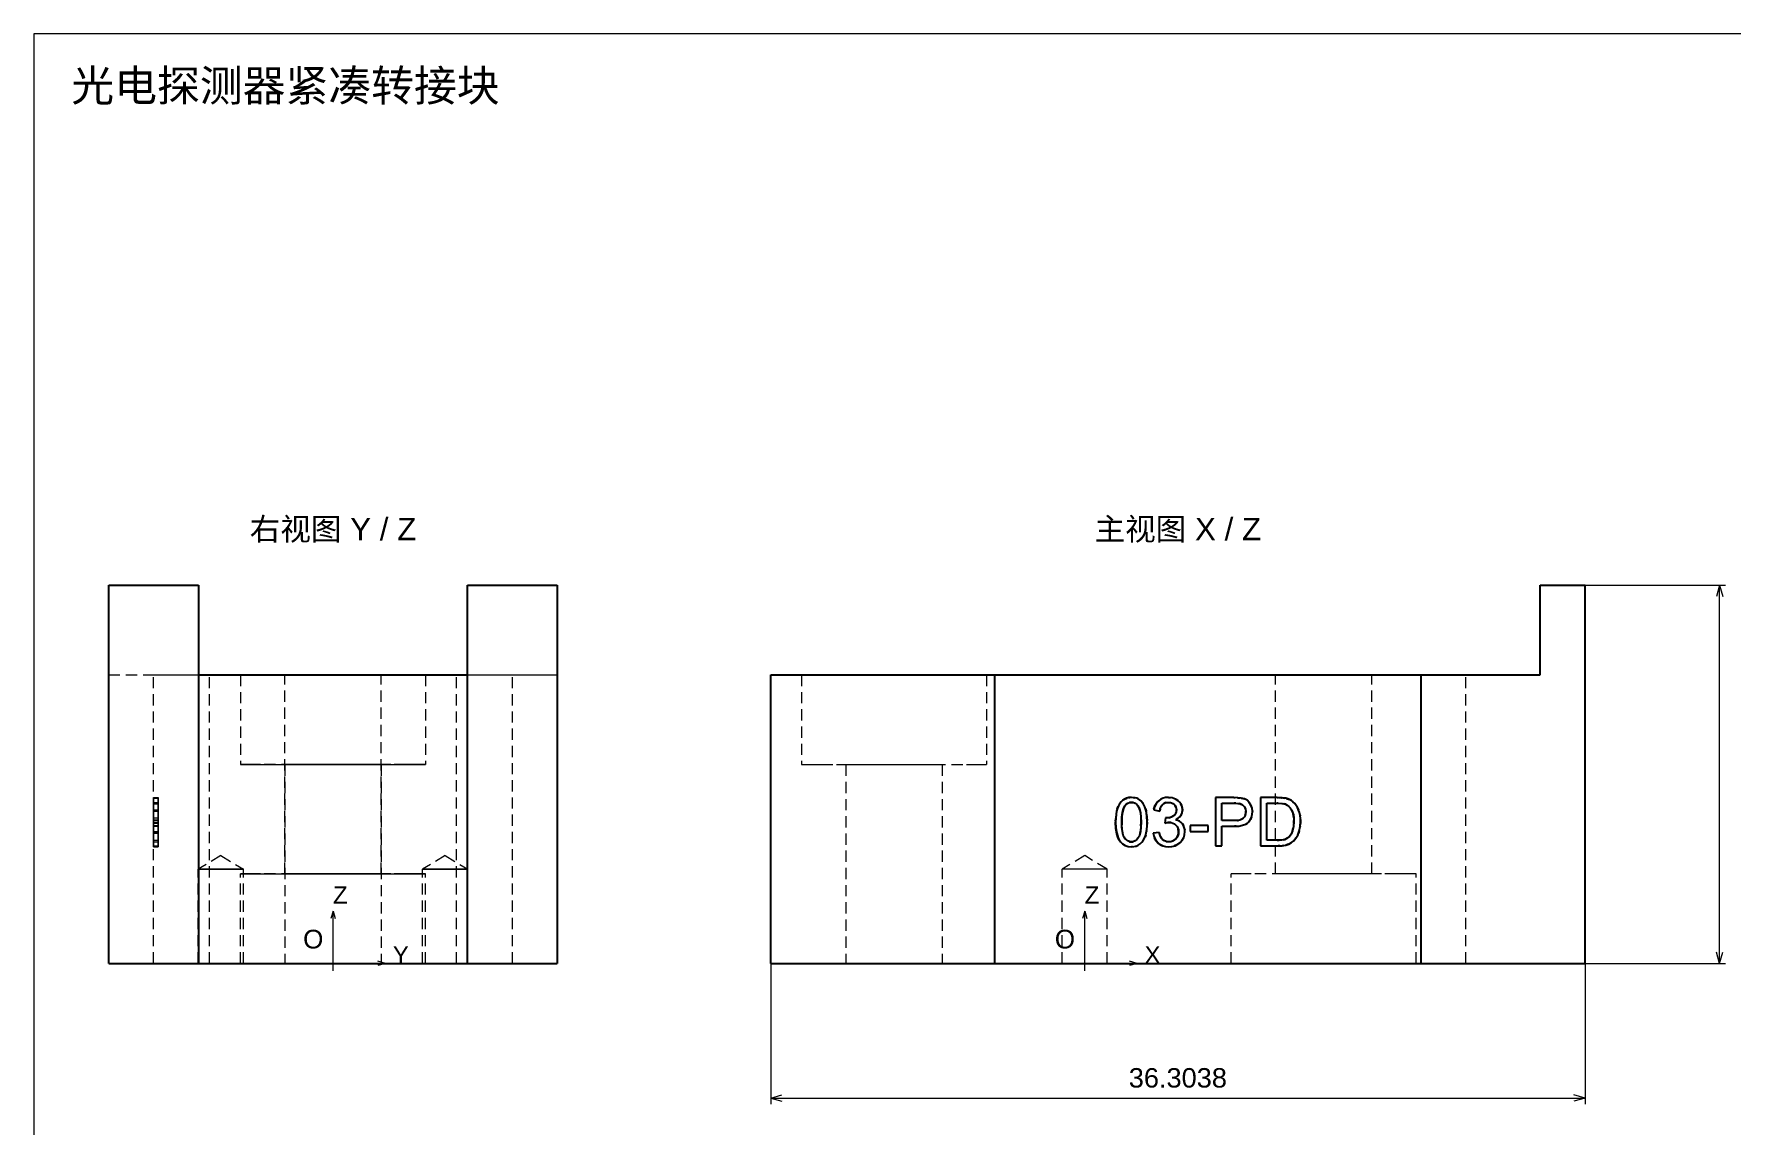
# Paper-space layout '01_三视图' of a CAD drawing. Header units: millimetres. Extents: x 8 to 451, y 8 to 289.
# Drawn here: x 8 to 235, y 143.1 to 289 of the extents above; entities that cross this region are included whole.
import ezdxf
from ezdxf.enums import TextEntityAlignment as Align

# ---------------------------------------------------------------- set-up
doc = ezdxf.new("R2010")
doc.units = ezdxf.units.MM
doc.linetypes.add('WP_HIDDEN', pattern=[2.3, 1.5, -0.8])
for name, color, linetype, lineweight in [('ANNOTATIONS', 7, 'CONTINUOUS', 18), ('HIDDEN', 7, 'WP_HIDDEN', 13), ('VISIBLE', 7, 'CONTINUOUS', 25)]:
    doc.layers.add(name, color=color, linetype=linetype, lineweight=lineweight)
doc.styles.add('CJK', font='Arial Unicode.ttf')

psp = doc.layouts.new('01_三视图')

# ---------------------------------------------------------------- linework, layer by layer
at = {"layer": 'ANNOTATIONS'}
for p, q in [((412, 289), (8, 289)), ((8, 289), (8, 8)), ((215.46, 215.29), (234.26, 215.29)), ((233.46, 215.29), (233.04, 213.79)), ((233.46, 164.71), (233.46, 215.29)), ((233.46, 215.29), (233.88, 213.79)), ((48, 171.71), (47.72, 170.71)), ((48, 164.71), (48, 171.71)), ((48, 171.71), (48.28, 170.71)), ((148.54, 171.71), (148.26, 170.71)), ((148.54, 164.71), (148.54, 171.71)), ((148.54, 171.71), (148.82, 170.71)), ((48, 163.71), (48, 165.71)), ((148.54, 163.71), (148.54, 165.71)), ((233.46, 164.71), (233.04, 166.21)), ((233.46, 164.71), (233.88, 166.21)), ((47, 164.71), (49, 164.71)), ((48, 164.71), (55, 164.71)), ((55, 164.71), (54, 164.99)), ((55, 164.71), (54, 164.43)), ((106.54, 164.71), (106.54, 145.91)), ((147.54, 164.71), (149.54, 164.71)), ((148.54, 164.71), (155.54, 164.71)), ((155.54, 164.71), (154.54, 164.99)), ((155.54, 164.71), (154.54, 164.43)), ((215.46, 164.71), (215.46, 145.91)), ((215.46, 164.71), (234.26, 164.71)), ((106.54, 146.71), (108.04, 147.13)), ((106.54, 146.71), (215.46, 146.71)), ((106.54, 146.71), (108.04, 146.29)), ((215.46, 146.71), (213.96, 147.13)), ((215.46, 146.71), (213.96, 146.29))]:
    psp.add_line(p, q, dxfattribs=at)
at = {"layer": 'HIDDEN'}
for points in [[(18, 203.29), (18, 215.29)], [(30, 203.29), (30, 215.29)], [(66, 203.29), (66, 215.29)], [(78, 203.29), (78, 215.29)], [(18, 203.29), (24, 203.29)], [(18, 203.29), (30, 203.29)], [(18, 164.71), (18, 203.29)], [(24, 203.29), (31.5, 203.29)], [(24, 164.71), (24, 203.29)], [(30, 164.71), (30, 203.29)], [(64.5, 203.29), (64.09, 203.29), (62.87, 203.29), (60.9, 203.29), (58.29, 203.29), (55.16, 203.29), (51.67, 203.29), (48, 203.29), (44.33, 203.29), (40.84, 203.29), (37.71, 203.29), (35.1, 203.29), (33.13, 203.29), (31.91, 203.29), (31.5, 203.29)], [(31.5, 164.71), (31.5, 203.29)], [(35.62, 203.29), (35.7, 203.29), (35.94, 203.29), (36.32, 203.29), (36.85, 203.29), (37.52, 203.29), (38.32, 203.29), (39.25, 203.29), (40.28, 203.29), (41.42, 203.29), (42.63, 203.29), (43.91, 203.29), (45.25, 203.29), (46.61, 203.29), (48, 203.29)], [(35.62, 203.29), (35.62, 191.29)], [(60.38, 203.29), (60.06, 203.29), (59.15, 203.29), (57.68, 203.29), (55.72, 203.29), (53.37, 203.29), (50.75, 203.29), (48, 203.29), (45.25, 203.29), (42.63, 203.29), (40.28, 203.29), (38.32, 203.29), (36.85, 203.29), (35.94, 203.29), (35.62, 203.29)], [(54.45, 203.29), (54.29, 203.29), (53.81, 203.29), (53.04, 203.29), (52.02, 203.29), (50.8, 203.29), (49.44, 203.29), (48, 203.29), (46.56, 203.29), (45.2, 203.29), (43.98, 203.29), (42.96, 203.29), (42.19, 203.29), (41.71, 203.29), (41.55, 203.29)], [(41.55, 203.29), (41.59, 203.29), (41.71, 203.29), (41.91, 203.29), (42.19, 203.29), (42.54, 203.29), (42.96, 203.29), (43.44, 203.29), (43.98, 203.29), (44.57, 203.29), (45.2, 203.29), (45.87, 203.29), (46.56, 203.29), (47.28, 203.29), (48, 203.29)], [(41.55, 176.71), (41.55, 203.29)], [(48, 203.29), (49.39, 203.29), (50.75, 203.29), (52.09, 203.29), (53.37, 203.29), (54.58, 203.29), (55.72, 203.29), (56.75, 203.29), (57.68, 203.29), (58.48, 203.29), (59.15, 203.29), (59.68, 203.29), (60.06, 203.29), (60.3, 203.29), (60.38, 203.29)], [(48, 203.29), (48.72, 203.29), (49.44, 203.29), (50.13, 203.29), (50.8, 203.29), (51.43, 203.29), (52.02, 203.29), (52.56, 203.29), (53.04, 203.29), (53.46, 203.29), (53.81, 203.29), (54.09, 203.29), (54.29, 203.29), (54.41, 203.29), (54.45, 203.29)], [(54.45, 176.71), (54.45, 203.29)], [(60.38, 203.29), (60.38, 191.29)], [(64.5, 203.29), (72, 203.29)], [(64.5, 164.71), (64.5, 203.29)], [(66, 203.29), (78, 203.29)], [(66, 164.71), (66, 203.29)], [(72, 203.29), (78, 203.29)], [(72, 164.71), (72, 203.29)], [(78, 164.71), (78, 203.29)], [(110.67, 203.29), (110.98, 203.29), (111.89, 203.29), (113.37, 203.29), (115.33, 203.29), (117.67, 203.29), (120.29, 203.29), (123.04, 203.29), (125.8, 203.29), (128.41, 203.29), (130.76, 203.29), (132.72, 203.29), (134.19, 203.29), (135.11, 203.29), (135.42, 203.29)], [(110.67, 203.29), (110.67, 191.29)], [(135.42, 203.29), (135.42, 191.29)], [(186.95, 203.29), (186.79, 203.29), (186.31, 203.29), (185.54, 203.29), (184.52, 203.29), (183.3, 203.29), (181.93, 203.29), (180.5, 203.29), (179.06, 203.29), (177.7, 203.29), (176.48, 203.29), (175.46, 203.29), (174.69, 203.29), (174.21, 203.29), (174.05, 203.29)], [(174.05, 176.71), (174.05, 203.29)], [(186.95, 176.71), (186.95, 203.29)], [(199.54, 164.71), (199.54, 203.29)], [(35.62, 191.29), (35.7, 191.29), (35.94, 191.29), (36.32, 191.29), (36.85, 191.29), (37.52, 191.29), (38.32, 191.29), (39.25, 191.29), (40.28, 191.29), (41.42, 191.29), (42.63, 191.29), (43.91, 191.29), (45.25, 191.29), (46.61, 191.29), (48, 191.29)], [(60.38, 191.29), (60.06, 191.29), (59.15, 191.29), (57.68, 191.29), (55.72, 191.29), (53.37, 191.29), (50.75, 191.29), (48, 191.29), (45.25, 191.29), (42.63, 191.29), (40.28, 191.29), (38.32, 191.29), (36.85, 191.29), (35.94, 191.29), (35.62, 191.29)], [(54.45, 191.29), (54.29, 191.29), (53.81, 191.29), (53.04, 191.29), (52.02, 191.29), (50.8, 191.29), (49.44, 191.29), (48, 191.29), (46.56, 191.29), (45.2, 191.29), (43.98, 191.29), (42.96, 191.29), (42.19, 191.29), (41.71, 191.29), (41.55, 191.29)], [(41.55, 191.29), (41.59, 191.29), (41.71, 191.29), (41.91, 191.29), (42.19, 191.29), (42.54, 191.29), (42.96, 191.29), (43.44, 191.29), (43.98, 191.29), (44.57, 191.29), (45.2, 191.29), (45.87, 191.29), (46.56, 191.29), (47.28, 191.29), (48, 191.29)], [(41.55, 191.29), (41.55, 164.71)], [(48, 191.29), (49.39, 191.29), (50.75, 191.29), (52.09, 191.29), (53.37, 191.29), (54.58, 191.29), (55.72, 191.29), (56.75, 191.29), (57.68, 191.29), (58.48, 191.29), (59.15, 191.29), (59.68, 191.29), (60.06, 191.29), (60.3, 191.29), (60.38, 191.29)], [(48, 191.29), (48.72, 191.29), (49.44, 191.29), (50.13, 191.29), (50.8, 191.29), (51.43, 191.29), (52.02, 191.29), (52.56, 191.29), (53.04, 191.29), (53.46, 191.29), (53.81, 191.29), (54.09, 191.29), (54.29, 191.29), (54.41, 191.29), (54.45, 191.29)], [(54.45, 191.29), (54.45, 164.71)], [(110.67, 191.29), (110.98, 191.29), (111.89, 191.29), (113.37, 191.29), (115.33, 191.29), (117.67, 191.29), (120.29, 191.29), (123.04, 191.29), (125.8, 191.29), (128.41, 191.29), (130.76, 191.29), (132.72, 191.29), (134.19, 191.29), (135.11, 191.29), (135.42, 191.29)], [(116.59, 191.29), (116.76, 191.29), (117.23, 191.29), (118, 191.29), (119.02, 191.29), (120.25, 191.29), (121.61, 191.29), (123.04, 191.29), (124.48, 191.29), (125.84, 191.29), (127.07, 191.29), (128.09, 191.29), (128.86, 191.29), (129.33, 191.29), (129.49, 191.29)], [(116.59, 191.29), (116.59, 164.71)], [(129.49, 191.29), (129.49, 164.71)], [(24, 186.91), (24, 186.88), (24, 186.81), (24, 186.69), (24, 186.53)], [(24, 186.7), (24, 186.86), (24, 186.91)], [(24, 186.68), (24, 186.85), (24, 186.91)], [(24, 186.91), (24, 186.88), (24, 186.8), (24, 186.66), (24, 186.47)], [(24, 186.91), (24.6, 186.91)], [(24, 186.88), (24, 180.42)], [(24, 186.82), (24, 186.87), (24, 186.88)], [(24, 186.79), (24, 186.86), (24, 186.88)], [(24, 186.88), (24.6, 186.88)], [(24, 186.52), (24, 186.7), (24, 186.82)], [(24, 186.82), (24.6, 186.82)], [(24, 186.33), (24, 186.61), (24, 186.79)], [(24, 186.09), (24, 186.44), (24, 186.7)], [(24, 186.06), (24, 186.41), (24, 186.68)], [(24, 186.53), (24, 186.32), (24, 186.06), (24, 185.78), (24, 185.45)], [(24, 185.89), (24, 186.25), (24, 186.52)], [(24, 186.47), (24, 186.22), (24, 185.93), (24, 185.6), (24, 185.23)], [(24, 185.22), (24, 185.83), (24, 186.09), (24, 186.33)], [(24, 185.96), (24, 186.09), (24, 186.18), (24, 186.24), (24, 186.25)], [(24, 186.25), (24, 186.24), (24, 186.18), (24, 186.09), (24, 185.97)], [(24, 186.25), (24.6, 186.25)], [(24, 186.25), (24, 186.22), (24, 186.12), (24, 185.95), (24, 185.73)], [(24, 186.25), (24.6, 186.25)], [(24, 185.79), (24, 185.99), (24, 186.13), (24, 186.22), (24, 186.25)], [(24.6, 186.53), (24.6, 186.69), (24.6, 186.81), (24.6, 186.88), (24.6, 186.91)], [(24.6, 186.91), (24.6, 186.85), (24.6, 186.7)], [(24.6, 186.47), (24.6, 186.66), (24.6, 186.8), (24.6, 186.88), (24.6, 186.91)], [(24.6, 186.91), (24.6, 186.85), (24.6, 186.68)], [(24.6, 186.88), (24.6, 186.87), (24.6, 186.82)], [(24.6, 180.42), (24.6, 186.88)], [(24.6, 186.88), (24.6, 186.86), (24.6, 186.79)], [(24.6, 186.82), (24.6, 186.7), (24.6, 186.52)], [(24.6, 186.79), (24.6, 186.61), (24.6, 186.33)], [(24.6, 186.7), (24.6, 186.44), (24.6, 186.09)], [(24.6, 186.68), (24.6, 186.41), (24.6, 186.06)], [(24.6, 185.45), (24.6, 185.78), (24.6, 186.07), (24.6, 186.32), (24.6, 186.53)], [(24.6, 186.52), (24.6, 186.25), (24.6, 185.89)], [(24.6, 185.23), (24.6, 185.61), (24.6, 185.94), (24.6, 186.23), (24.6, 186.47)], [(24.6, 186.33), (24.6, 186.09), (24.6, 185.83), (24.6, 185.54), (24.6, 185.22)], [(24.6, 185.97), (24.6, 186.09), (24.6, 186.18), (24.6, 186.24), (24.6, 186.25)], [(24.6, 186.25), (24.6, 186.24), (24.6, 186.18), (24.6, 186.09), (24.6, 185.96)], [(24.6, 185.73), (24.6, 185.96), (24.6, 186.12), (24.6, 186.22), (24.6, 186.25)], [(24.6, 186.25), (24.6, 186.22), (24.6, 186.13), (24.6, 185.99), (24.6, 185.79)], [(153.33, 186.23), (153.62, 186.53)], [(153.82, 186.67), (153.86, 186.69)], [(154.55, 186.23), (154.24, 186.11), (153.98, 185.88)], [(154.18, 186.82), (154.39, 186.87)], [(154.39, 186.87), (154.48, 186.89)], [(154.57, 186.9), (154.79, 186.91)], [(154.79, 186.91), (154.97, 186.9)], [(154.97, 186.9), (155.04, 186.89)], [(155.64, 185.82), (155.35, 186.08), (155.19, 186.17), (155.02, 186.22)], [(155.25, 186.86), (155.48, 186.79), (155.7, 186.7)], [(155.7, 186.7), (155.9, 186.57)], [(155.95, 186.53), (156.17, 186.33)], [(157.98, 185.86), (158.1, 186.08), (158.25, 186.27)], [(158.45, 186.47), (158.72, 186.66), (159.02, 186.8), (159.36, 186.88), (159.73, 186.91)], [(159.37, 186.2), (159.29, 186.17)], [(159.75, 186.25), (159.44, 186.22)], [(160.06, 186.22), (159.75, 186.25)], [(160, 186.89), (160.36, 186.82), (160.7, 186.68)], [(160.23, 186.16), (160.06, 186.22)], [(160.38, 186.08), (160.23, 186.16)], [(160.7, 186.68), (160.81, 186.62)], [(160.99, 186.5), (161.21, 186.3), (161.38, 186.06)], [(168.65, 186.88), (168.99, 186.87)], [(169.31, 186.84), (169.47, 186.82)], [(169.86, 186.72), (170.07, 186.63), (170.26, 186.52)], [(170.4, 186.41), (170.56, 186.24), (170.7, 186.05)], [(174.47, 186.88), (174.55, 186.88)], [(174.84, 186.87), (174.93, 186.86)], [(174.94, 186.86), (175.14, 186.84)], [(175.25, 186.82), (175.44, 186.79)], [(175.44, 186.79), (175.53, 186.77)], [(175.94, 186.62), (176.15, 186.5)], [(24, 183.81), (24, 186.12)], [(24, 186.12), (24.6, 186.12)], [(24, 186.12), (24, 186.06)], [(24, 181.18), (24, 186.12)], [(24, 186.12), (24, 186.09), (24, 185.99)], [(24, 185.13), (24, 185.65), (24, 186.09)], [(24, 185.23), (24, 186.06)], [(24, 186.06), (24, 185.92), (24, 185.68)], [(24, 186.06), (24.6, 186.06)], [(24, 185.99), (24, 185.87), (24, 185.71), (24, 185.5), (24, 185.26)], [(24, 185.97), (24, 185.64), (24, 185.25)], [(24, 185.09), (24, 185.36), (24, 185.6), (24, 185.8), (24, 185.96)], [(24, 185.01), (24, 185.47), (24, 185.89)], [(24, 183.61), (24, 184.27), (24, 184.87), (24, 185.39), (24, 185.6), (24, 185.79)], [(24, 185.73), (24, 185.56), (24, 185.35), (24, 184.85), (24, 184.26), (24, 183.61)], [(24, 185.68), (24, 185.36), (24, 184.99)], [(24, 185.45), (24, 185.06), (24, 184.61), (24, 184.13), (24, 183.61)], [(24, 185.26), (24, 184.94), (24, 184.57), (24, 184.16), (24, 183.7)], [(24, 185.25), (24, 184.99), (24, 184.77), (24, 184.58), (24, 184.43)], [(24, 184.47), (24, 184.83), (24, 185.23)], [(24, 185.23), (24, 185.09)], [(24, 185.23), (24.6, 185.23)], [(24, 183.69), (24, 184.49), (24, 185.22)], [(24, 183.61), (24, 184.05), (24, 184.45), (24, 184.81), (24, 185.13)], [(24, 185.09), (24.6, 185.09)], [(24, 183.62), (24, 183.92), (24, 184.25), (24, 185.01)], [(24, 184.99), (24, 184.49), (24, 184.29), (24, 184.12)], [(24, 183.92), (24, 184.16), (24, 184.47)], [(24, 184.43), (24, 184.32), (24, 184.23), (24, 184.18), (24, 184.17)], [(24, 184.17), (24, 184.18)], [(24, 184.18), (24, 183.48)], [(24, 184.18), (24.6, 184.18)], [(24, 184.17), (24.6, 184.17)], [(24, 184.12), (24, 183.98), (24, 183.88), (24, 183.83), (24, 183.81)], [(24, 183.37), (24, 183.56), (24, 183.72), (24, 183.84), (24, 183.92)], [(24, 183.92), (24.6, 183.92)], [(24.6, 186.12), (24.6, 183.81)], [(24.6, 186.06), (24.6, 186.12)], [(24.6, 186.12), (24.6, 181.18)], [(24.6, 185.99), (24.6, 186.09), (24.6, 186.12)], [(24.6, 186.09), (24.6, 185.66), (24.6, 185.13)], [(24.6, 186.06), (24.6, 185.23)], [(24.6, 185.68), (24.6, 185.92), (24.6, 186.06)], [(24.6, 185.26), (24.6, 185.51), (24.6, 185.71), (24.6, 185.87), (24.6, 185.99)], [(24.6, 185.25), (24.6, 185.64), (24.6, 185.97)], [(24.6, 185.96), (24.6, 185.8), (24.6, 185.6), (24.6, 185.36), (24.6, 185.09)], [(24.6, 185.89), (24.6, 185.47), (24.6, 185.01)], [(24.6, 185.79), (24.6, 185.62), (24.6, 185.43), (24.6, 185.2), (24.6, 184.95), (24.6, 184.66), (24.6, 184.34), (24.6, 183.99), (24.6, 183.61)], [(24.6, 183.61), (24.6, 183.99), (24.6, 184.34), (24.6, 184.65), (24.6, 184.93), (24.6, 185.18), (24.6, 185.4), (24.6, 185.58), (24.6, 185.73)], [(24.6, 184.99), (24.6, 185.36), (24.6, 185.68)], [(24.6, 183.61), (24.6, 184.15), (24.6, 184.64), (24.6, 185.07), (24.6, 185.45)], [(24.6, 183.7), (24.6, 184.18), (24.6, 184.6), (24.6, 184.96), (24.6, 185.26)], [(24.6, 184.43), (24.6, 184.58), (24.6, 184.77), (24.6, 184.99), (24.6, 185.25)], [(24.6, 185.09), (24.6, 185.23)], [(24.6, 185.23), (24.6, 184.83), (24.6, 184.47)], [(24.6, 185.22), (24.6, 184.5), (24.6, 183.69)], [(24.6, 185.13), (24.6, 184.83), (24.6, 184.47), (24.6, 184.06), (24.6, 183.61)], [(24.6, 185.01), (24.6, 184.62), (24.6, 184.25), (24.6, 183.92), (24.6, 183.62)], [(24.6, 184.12), (24.6, 184.29), (24.6, 184.49), (24.6, 184.72), (24.6, 184.99)], [(24.6, 184.47), (24.6, 184.16), (24.6, 183.92)], [(24.6, 184.17), (24.6, 184.18), (24.6, 184.23), (24.6, 184.32), (24.6, 184.43)], [(24.6, 183.48), (24.6, 184.18)], [(24.6, 184.18), (24.6, 184.17)], [(24.6, 183.81), (24.6, 183.83), (24.6, 183.89), (24.6, 183.98), (24.6, 184.12)], [(24.6, 183.92), (24.6, 183.84), (24.6, 183.72), (24.6, 183.56), (24.6, 183.37)], [(152.7, 184.1), (152.76, 184.77), (152.88, 185.33)], [(153.01, 185.68), (153.19, 186.04)], [(156.08, 183.91), (156.03, 184.67), (155.91, 185.26)], [(156.35, 186.09), (156.53, 185.76), (156.68, 185.36)], [(156.78, 185.01), (156.83, 184.69)], [(157.79, 185.23), (157.81, 185.35)], [(158.81, 185.76), (158.7, 185.56), (158.62, 185.32)], [(159.44, 184.17), (159.49, 184.17)], [(159.49, 184.17), (159.85, 184.2)], [(160.23, 184.34), (160.4, 184.43)], [(160.58, 184.58), (160.73, 184.83), (160.8, 185.13)], [(160.87, 183.99), (160.73, 183.92)], [(160.8, 185.25), (160.76, 185.56)], [(161.27, 184.31), (161.12, 184.16), (160.94, 184.03)], [(161.51, 185.81), (161.58, 185.58)], [(161.54, 184.75), (161.51, 184.67)], [(161.6, 184.99), (161.56, 184.82)], [(161.59, 185.52), (161.61, 185.4)], [(169.18, 186.09), (168.76, 186.12)], [(169.12, 183.85), (169.5, 183.96)], [(169.71, 185.87), (169.57, 185.97)], [(169.75, 184.12), (169.9, 184.29), (170.01, 184.51)], [(169.99, 185.51), (169.89, 185.68)], [(170.06, 185.3), (170.04, 185.36)], [(170.09, 185.15), (170.06, 185.3)], [(170.08, 184.78), (170.09, 184.85)], [(170.09, 185.06), (170.09, 185.15)], [(170.71, 186.03), (170.78, 185.89)], [(170.85, 185.73), (170.96, 185.26)], [(170.98, 185.01), (170.95, 184.65), (170.87, 184.31)], [(175.04, 186.07), (174.4, 186.12)], [(175.26, 186.03), (175.07, 186.07)], [(175.67, 185.83), (175.38, 185.99)], [(176.19, 185.26), (175.99, 185.54), (175.76, 185.76)], [(176.41, 184.73), (176.32, 184.99)], [(176.52, 183.84), (176.5, 184.19)], [(176.74, 185.96), (176.93, 185.68)], [(177.15, 185.22), (177.26, 184.89), (177.34, 184.53)], [(177.35, 184.45), (177.4, 183.94)], [(24, 183.81), (24.6, 183.81)], [(24, 183.7), (24, 183.03), (24, 182.45)], [(24, 182.38), (24, 183), (24, 183.69)], [(24, 183.05), (24, 183.08), (24, 183.18), (24, 183.35), (24, 183.62)], [(24, 183.61), (24, 182.84), (24, 182.13), (24, 181.5), (24, 181.22), (24, 180.98)], [(24, 181.77), (24, 182.17), (24, 182.61), (24, 183.09), (24, 183.61)], [(24, 181.49), (24, 181.66), (24, 181.87), (24, 182.36), (24, 182.95), (24, 183.61)], [(24, 183.61), (24, 182.95), (24, 182.37), (24, 181.87), (24, 181.66), (24, 181.49)], [(24, 183.48), (24, 183.55), (24, 183.57)], [(24, 183.57), (24, 183.55), (24, 183.48), (24, 183.37), (24, 183.21)], [(24, 183.57), (24.6, 183.57)], [(24, 183.48), (24.6, 183.48)], [(24, 182.33), (24, 182.9), (24, 183.37)], [(24, 183.21), (24, 182.81), (24, 182.31)], [(24, 183.16), (24, 182.36)], [(24, 183.16), (24.6, 183.16)], [(24, 180.42), (24, 183.05)], [(24, 183.05), (24.6, 183.05)], [(24, 182.45), (24, 182), (24, 181.64)], [(24, 181.44), (24, 181.87), (24, 182.38)], [(24, 182.36), (24.6, 182.36)], [(24, 180.9), (24, 181.2), (24, 181.55), (24, 182.33)], [(24, 182.31), (24, 181.79), (24, 181.35)], [(24, 181.26), (24, 181.44), (24, 181.66), (24, 181.93), (24, 182.23)], [(24, 182.23), (24, 182.13)], [(24, 182.23), (24.6, 182.23)], [(24, 182.13), (24, 181.75), (24, 181.4), (24, 181.09), (24, 180.81)], [(24, 182.13), (24.6, 182.13)], [(24, 180.69), (24, 180.91), (24, 181.16), (24, 181.45), (24, 181.77)], [(24, 181.64), (24, 181.45), (24, 181.3)], [(24.6, 182.45), (24.6, 183.02), (24.6, 183.7)], [(24.6, 183.69), (24.6, 182.99), (24.6, 182.38)], [(24.6, 183.62), (24.6, 183.37), (24.6, 183.19), (24.6, 183.08), (24.6, 183.05)], [(24.6, 183.61), (24.6, 183.07), (24.6, 182.58), (24.6, 182.15), (24.6, 181.77)], [(24.6, 180.98), (24.6, 181.2), (24.6, 181.45), (24.6, 181.73), (24.6, 182.04), (24.6, 182.38), (24.6, 182.76), (24.6, 183.17), (24.6, 183.61)], [(24.6, 183.61), (24.6, 183.23), (24.6, 182.88), (24.6, 182.56), (24.6, 182.28), (24.6, 182.03), (24.6, 181.82), (24.6, 181.64), (24.6, 181.49)], [(24.6, 181.49), (24.6, 181.64), (24.6, 181.82), (24.6, 182.04), (24.6, 182.29), (24.6, 182.57), (24.6, 182.88), (24.6, 183.23), (24.6, 183.61)], [(24.6, 183.21), (24.6, 183.37), (24.6, 183.48), (24.6, 183.55), (24.6, 183.57)], [(24.6, 183.57), (24.6, 183.55), (24.6, 183.48)], [(24.6, 183.37), (24.6, 182.9), (24.6, 182.33)], [(24.6, 182.31), (24.6, 182.81), (24.6, 183.21)], [(24.6, 183.16), (24.6, 182.36)], [(24.6, 183.05), (24.6, 180.42)], [(24.6, 181.64), (24.6, 181.99), (24.6, 182.45)], [(24.6, 182.38), (24.6, 181.86), (24.6, 181.44)], [(24.6, 182.33), (24.6, 181.92), (24.6, 181.55), (24.6, 181.21), (24.6, 180.9)], [(24.6, 181.35), (24.6, 181.79), (24.6, 182.31)], [(24.6, 182.13), (24.6, 182.23)], [(24.6, 182.23), (24.6, 181.92), (24.6, 181.65), (24.6, 181.43), (24.6, 181.26)], [(24.6, 180.81), (24.6, 181.09), (24.6, 181.4), (24.6, 181.74), (24.6, 182.13)], [(24.6, 181.77), (24.6, 181.44), (24.6, 181.15), (24.6, 180.9), (24.6, 180.69)], [(24.6, 181.3), (24.6, 181.45), (24.6, 181.64)], [(152.68, 183.61), (152.68, 183.73)], [(153.5, 183.24), (153.54, 182.71), (153.6, 182.26), (153.69, 181.89), (153.8, 181.6)], [(155.78, 181.6), (155.89, 181.86), (155.97, 182.2)], [(156.01, 182.39), (156.07, 183.13)], [(156.62, 181.65), (156.57, 181.53)], [(156.8, 182.33), (156.7, 181.9)], [(156.86, 182.84), (156.81, 182.39)], [(156.89, 183.32), (156.86, 182.84)], [(156.89, 183.8), (156.9, 183.61)], [(157.88, 181.45), (157.77, 181.77), (157.71, 182.13)], [(158.56, 181.99), (158.66, 181.7), (158.79, 181.47)], [(159.67, 183.56), (159.27, 183.48)], [(160.55, 183.37), (160.32, 183.48), (160.07, 183.55)], [(161.05, 182.67), (160.91, 183)], [(160.96, 183.85), (161.33, 183.65)], [(161.94, 182.33), (161.9, 181.92), (161.78, 181.55), (161.59, 181.21), (161.32, 180.9)], [(161.35, 183.64), (161.62, 183.37)], [(161.75, 183.16), (161.85, 182.92), (161.91, 182.65)], [(161.93, 182.52), (161.94, 182.33)], [(168.57, 183.81), (168.97, 183.83)], [(170.45, 183.62), (170.17, 183.39), (169.79, 183.21), (169.33, 183.1), (168.78, 183.05)], [(169.03, 183.84), (169.03, 183.84)], [(176.13, 181.97), (176.15, 181.99)], [(176.16, 182.01), (176.35, 182.45)], [(176.43, 182.75), (176.52, 183.4)], [(177.02, 181.82), (176.79, 181.44)], [(177.16, 182.15), (177.06, 181.91)], [(177.36, 182.96), (177.23, 182.38)], [(177.4, 183.42), (177.37, 183.04)], [(177.4, 183.44), (177.4, 183.42)], [(24, 180.96), (24, 181), (24, 181.1), (24, 181.26), (24, 181.49)], [(24, 181.49), (24, 181.26), (24, 181.1), (24, 181), (24, 180.96)], [(24, 180.86), (24, 181.11), (24, 181.44)], [(24, 181.35), (24, 181.18), (24, 181.06), (24, 180.99), (24, 180.96)], [(24, 181.3), (24, 181.21), (24, 181.18)], [(24, 180.96), (24, 180.98), (24, 181.04), (24, 181.13), (24, 181.26)], [(24, 181.18), (24.6, 181.18)], [(24, 180.98), (24, 180.69), (24, 180.48), (24, 180.35), (24, 180.31)], [(24, 180.96), (24.6, 180.96)], [(24, 180.31), (24, 180.34), (24, 180.45), (24, 180.64), (24, 180.9)], [(24, 180.53), (24, 180.67), (24, 180.86)], [(24, 180.81), (24, 180.59), (24, 180.43), (24, 180.34), (24, 180.31)], [(24, 180.31), (24, 180.33), (24, 180.41), (24, 180.52), (24, 180.69)], [(24, 180.42), (24, 180.45), (24, 180.53)], [(24, 180.42), (24.6, 180.42)], [(24, 180.31), (24.6, 180.31)], [(24, 180.31), (24.6, 180.31)], [(24.6, 181.49), (24.6, 181.26), (24.6, 181.1), (24.6, 181), (24.6, 180.96)], [(24.6, 180.96), (24.6, 181), (24.6, 181.1), (24.6, 181.26), (24.6, 181.49)], [(24.6, 181.44), (24.6, 181.11), (24.6, 180.86)], [(24.6, 180.96), (24.6, 180.99), (24.6, 181.06), (24.6, 181.18), (24.6, 181.35)], [(24.6, 181.18), (24.6, 181.21), (24.6, 181.3)], [(24.6, 181.26), (24.6, 181.13), (24.6, 181.04), (24.6, 180.98), (24.6, 180.96)], [(24.6, 180.31), (24.6, 180.35), (24.6, 180.48), (24.6, 180.69), (24.6, 180.98)], [(24.6, 180.9), (24.6, 180.64), (24.6, 180.45), (24.6, 180.34), (24.6, 180.31)], [(24.6, 180.86), (24.6, 180.67), (24.6, 180.53)], [(24.6, 180.31), (24.6, 180.34), (24.6, 180.43), (24.6, 180.59), (24.6, 180.81)], [(24.6, 180.69), (24.6, 180.53), (24.6, 180.41), (24.6, 180.34), (24.6, 180.31)], [(24.6, 180.53), (24.6, 180.45), (24.6, 180.42)], [(154.79, 180.31), (154.35, 180.35), (153.96, 180.48), (153.61, 180.69), (153.32, 180.98)], [(153.94, 181.39), (154.23, 181.13), (154.38, 181.05), (154.55, 180.99)], [(155.65, 180.49), (155.31, 180.37), (154.94, 180.32)], [(155.03, 180.99), (155.19, 181.05), (155.35, 181.13), (155.64, 181.4)], [(155.96, 180.69), (155.7, 180.52)], [(156.57, 181.53), (156.31, 181.06), (156.14, 180.86), (155.96, 180.69)], [(159.76, 180.31), (159.39, 180.33), (159.05, 180.41)], [(159.16, 181.12), (159.42, 181.01)], [(159.46, 181), (159.46, 181)], [(159.48, 180.99), (159.76, 180.96)], [(159.76, 180.96), (160, 180.98)], [(160.56, 180.43), (160.18, 180.34), (159.76, 180.31)], [(160.04, 180.99), (160.09, 181)], [(174.56, 181.19), (175.11, 181.25)], [(174.89, 180.44), (174.64, 180.43)], [(174.98, 180.45), (174.89, 180.44)], [(175.43, 180.53), (175.11, 180.47)], [(175.41, 181.34), (175.5, 181.38)], [(175.56, 181.41), (175.64, 181.45)], [(176.2, 180.86), (175.81, 180.65)], [(176.56, 181.16), (176.2, 180.86)], [(33, 179.12), (29.98, 177.31)], [(29.98, 177.31), (30, 177.31), (30.06, 177.31), (30.15, 177.31), (30.28, 177.31), (30.45, 177.31), (30.64, 177.31), (30.87, 177.31), (31.12, 177.31), (31.4, 177.31), (31.69, 177.31), (32, 177.31), (32.33, 177.31), (32.66, 177.31), (33, 177.31)], [(29.98, 164.71), (29.98, 177.31)], [(36.02, 177.31), (35.94, 177.31), (35.72, 177.31), (35.36, 177.31), (34.88, 177.31), (34.31, 177.31), (33.67, 177.31), (33, 177.31), (32.33, 177.31), (31.69, 177.31), (31.12, 177.31), (30.64, 177.31), (30.28, 177.31), (30.06, 177.31), (29.98, 177.31)], [(33, 179.12), (36.02, 177.31)], [(33, 177.31), (33.34, 177.31), (33.67, 177.31), (34, 177.31), (34.31, 177.31), (34.6, 177.31), (34.88, 177.31), (35.13, 177.31), (35.36, 177.31), (35.55, 177.31), (35.72, 177.31), (35.85, 177.31), (35.94, 177.31), (36, 177.31), (36.02, 177.31)], [(36.02, 164.71), (36.02, 177.31)], [(63, 179.12), (59.98, 177.31)], [(66.02, 177.31), (65.94, 177.31), (65.72, 177.31), (65.36, 177.31), (64.88, 177.31), (64.31, 177.31), (63.67, 177.31), (63, 177.31), (62.33, 177.31), (61.69, 177.31), (61.12, 177.31), (60.64, 177.31), (60.28, 177.31), (60.06, 177.31), (59.98, 177.31)], [(59.98, 177.31), (60, 177.31), (60.06, 177.31), (60.15, 177.31), (60.28, 177.31), (60.45, 177.31), (60.64, 177.31), (60.87, 177.31), (61.12, 177.31), (61.4, 177.31), (61.69, 177.31), (62, 177.31), (62.33, 177.31), (62.66, 177.31), (63, 177.31)], [(59.98, 164.71), (59.98, 177.31)], [(63, 179.12), (66.02, 177.31)], [(63, 177.31), (63.34, 177.31), (63.67, 177.31), (64, 177.31), (64.31, 177.31), (64.6, 177.31), (64.88, 177.31), (65.13, 177.31), (65.36, 177.31), (65.55, 177.31), (65.72, 177.31), (65.85, 177.31), (65.94, 177.31), (66, 177.31), (66.02, 177.31)], [(66.02, 164.71), (66.02, 177.31)], [(148.54, 179.12), (145.53, 177.31)], [(151.56, 177.31), (151.48, 177.31), (151.26, 177.31), (150.9, 177.31), (150.42, 177.31), (149.85, 177.31), (149.22, 177.31), (148.54, 177.31), (147.87, 177.31), (147.24, 177.31), (146.66, 177.31), (146.19, 177.31), (145.83, 177.31), (145.6, 177.31), (145.53, 177.31)], [(145.53, 164.71), (145.53, 177.31)], [(151.56, 177.31), (148.54, 179.12)], [(151.56, 164.71), (151.56, 177.31)], [(35.62, 176.71), (35.7, 176.71), (35.94, 176.71), (36.32, 176.71), (36.85, 176.71), (37.52, 176.71), (38.32, 176.71), (39.25, 176.71), (40.28, 176.71), (41.42, 176.71), (42.63, 176.71), (43.91, 176.71), (45.25, 176.71), (46.61, 176.71), (48, 176.71)], [(35.62, 164.71), (35.62, 176.71)], [(60.38, 176.71), (60.06, 176.71), (59.15, 176.71), (57.68, 176.71), (55.72, 176.71), (53.37, 176.71), (50.75, 176.71), (48, 176.71), (45.25, 176.71), (42.63, 176.71), (40.28, 176.71), (38.32, 176.71), (36.85, 176.71), (35.94, 176.71), (35.62, 176.71)], [(54.45, 176.71), (54.29, 176.71), (53.81, 176.71), (53.04, 176.71), (52.02, 176.71), (50.8, 176.71), (49.44, 176.71), (48, 176.71), (46.56, 176.71), (45.2, 176.71), (43.98, 176.71), (42.96, 176.71), (42.19, 176.71), (41.71, 176.71), (41.55, 176.71)], [(41.55, 176.71), (41.59, 176.71), (41.71, 176.71), (41.91, 176.71), (42.19, 176.71), (42.54, 176.71), (42.96, 176.71), (43.44, 176.71), (43.98, 176.71), (44.57, 176.71), (45.2, 176.71), (45.87, 176.71), (46.56, 176.71), (47.28, 176.71), (48, 176.71)], [(48, 176.71), (48.72, 176.71), (49.44, 176.71), (50.13, 176.71), (50.8, 176.71), (51.43, 176.71), (52.02, 176.71), (52.56, 176.71), (53.04, 176.71), (53.46, 176.71), (53.81, 176.71), (54.09, 176.71), (54.29, 176.71), (54.41, 176.71), (54.45, 176.71)], [(48, 176.71), (49.39, 176.71), (50.75, 176.71), (52.09, 176.71), (53.37, 176.71), (54.58, 176.71), (55.72, 176.71), (56.75, 176.71), (57.68, 176.71), (58.48, 176.71), (59.15, 176.71), (59.68, 176.71), (60.06, 176.71), (60.3, 176.71), (60.38, 176.71)], [(60.38, 164.71), (60.38, 176.71)], [(192.87, 176.71), (192.56, 176.71), (191.65, 176.71), (190.17, 176.71), (188.22, 176.71), (185.87, 176.71), (183.25, 176.71), (180.5, 176.71), (177.75, 176.71), (175.13, 176.71), (172.78, 176.71), (170.82, 176.71), (169.35, 176.71), (168.43, 176.71), (168.12, 176.71)], [(168.12, 164.71), (168.12, 176.71)], [(186.95, 176.71), (186.79, 176.71), (186.31, 176.71), (185.54, 176.71), (184.52, 176.71), (183.3, 176.71), (181.93, 176.71), (180.5, 176.71), (179.06, 176.71), (177.7, 176.71), (176.48, 176.71), (175.46, 176.71), (174.69, 176.71), (174.21, 176.71), (174.05, 176.71)], [(192.87, 164.71), (192.87, 176.71)], [(18, 164.71), (24, 164.71)], [(24, 164.71), (31.5, 164.71)], [(29.98, 164.71), (30, 164.71), (30.06, 164.71), (30.15, 164.71), (30.28, 164.71), (30.45, 164.71), (30.64, 164.71), (30.87, 164.71), (31.12, 164.71), (31.4, 164.71), (31.69, 164.71), (32, 164.71), (32.33, 164.71), (32.66, 164.71), (33, 164.71)], [(36.02, 164.71), (35.94, 164.71), (35.72, 164.71), (35.36, 164.71), (34.88, 164.71), (34.31, 164.71), (33.67, 164.71), (33, 164.71), (32.33, 164.71), (31.69, 164.71), (31.12, 164.71), (30.64, 164.71), (30.28, 164.71), (30.06, 164.71), (29.98, 164.71)], [(64.5, 164.71), (64.09, 164.71), (62.87, 164.71), (60.9, 164.71), (58.29, 164.71), (55.16, 164.71), (51.67, 164.71), (48, 164.71), (44.33, 164.71), (40.84, 164.71), (37.71, 164.71), (35.1, 164.71), (33.13, 164.71), (31.91, 164.71), (31.5, 164.71)], [(33, 164.71), (33.34, 164.71), (33.67, 164.71), (34, 164.71), (34.31, 164.71), (34.6, 164.71), (34.88, 164.71), (35.13, 164.71), (35.36, 164.71), (35.55, 164.71), (35.72, 164.71), (35.85, 164.71), (35.94, 164.71), (36, 164.71), (36.02, 164.71)], [(35.62, 164.71), (35.7, 164.71), (35.94, 164.71), (36.32, 164.71), (36.85, 164.71), (37.52, 164.71), (38.32, 164.71), (39.25, 164.71), (40.28, 164.71), (41.42, 164.71), (42.63, 164.71), (43.91, 164.71), (45.25, 164.71), (46.61, 164.71), (48, 164.71)], [(60.38, 164.71), (60.06, 164.71), (59.15, 164.71), (57.68, 164.71), (55.72, 164.71), (53.37, 164.71), (50.75, 164.71), (48, 164.71), (45.25, 164.71), (42.63, 164.71), (40.28, 164.71), (38.32, 164.71), (36.85, 164.71), (35.94, 164.71), (35.62, 164.71)], [(54.45, 164.71), (54.29, 164.71), (53.81, 164.71), (53.04, 164.71), (52.02, 164.71), (50.8, 164.71), (49.44, 164.71), (48, 164.71), (46.56, 164.71), (45.2, 164.71), (43.98, 164.71), (42.96, 164.71), (42.19, 164.71), (41.71, 164.71), (41.55, 164.71)], [(41.55, 164.71), (41.59, 164.71), (41.71, 164.71), (41.91, 164.71), (42.19, 164.71), (42.54, 164.71), (42.96, 164.71), (43.44, 164.71), (43.98, 164.71), (44.57, 164.71), (45.2, 164.71), (45.87, 164.71), (46.56, 164.71), (47.28, 164.71), (48, 164.71)], [(48, 164.71), (48.72, 164.71), (49.44, 164.71), (50.13, 164.71), (50.8, 164.71), (51.43, 164.71), (52.02, 164.71), (52.56, 164.71), (53.04, 164.71), (53.46, 164.71), (53.81, 164.71), (54.09, 164.71), (54.29, 164.71), (54.41, 164.71), (54.45, 164.71)], [(48, 164.71), (49.39, 164.71), (50.75, 164.71), (52.09, 164.71), (53.37, 164.71), (54.58, 164.71), (55.72, 164.71), (56.75, 164.71), (57.68, 164.71), (58.48, 164.71), (59.15, 164.71), (59.68, 164.71), (60.06, 164.71), (60.3, 164.71), (60.38, 164.71)], [(66.02, 164.71), (65.94, 164.71), (65.72, 164.71), (65.36, 164.71), (64.88, 164.71), (64.31, 164.71), (63.67, 164.71), (63, 164.71), (62.33, 164.71), (61.69, 164.71), (61.12, 164.71), (60.64, 164.71), (60.28, 164.71), (60.06, 164.71), (59.98, 164.71)], [(59.98, 164.71), (60, 164.71), (60.06, 164.71), (60.15, 164.71), (60.28, 164.71), (60.45, 164.71), (60.64, 164.71), (60.87, 164.71), (61.12, 164.71), (61.4, 164.71), (61.69, 164.71), (62, 164.71), (62.33, 164.71), (62.66, 164.71), (63, 164.71)], [(63, 164.71), (63.34, 164.71), (63.67, 164.71), (64, 164.71), (64.31, 164.71), (64.6, 164.71), (64.88, 164.71), (65.13, 164.71), (65.36, 164.71), (65.55, 164.71), (65.72, 164.71), (65.85, 164.71), (65.94, 164.71), (66, 164.71), (66.02, 164.71)], [(64.5, 164.71), (72, 164.71)], [(72, 164.71), (78, 164.71)], [(116.59, 164.71), (116.76, 164.71), (117.23, 164.71), (118, 164.71), (119.02, 164.71), (120.25, 164.71), (121.61, 164.71), (123.04, 164.71), (124.48, 164.71), (125.84, 164.71), (127.07, 164.71), (128.09, 164.71), (128.86, 164.71), (129.33, 164.71), (129.49, 164.71)], [(151.56, 164.71), (151.48, 164.71), (151.26, 164.71), (150.9, 164.71), (150.42, 164.71), (149.85, 164.71), (149.22, 164.71), (148.54, 164.71), (147.87, 164.71), (147.24, 164.71), (146.66, 164.71), (146.19, 164.71), (145.83, 164.71), (145.6, 164.71), (145.53, 164.71)], [(192.87, 164.71), (192.56, 164.71), (191.65, 164.71), (190.17, 164.71), (188.22, 164.71), (185.87, 164.71), (183.25, 164.71), (180.5, 164.71), (177.75, 164.71), (175.13, 164.71), (172.78, 164.71), (170.82, 164.71), (169.35, 164.71), (168.43, 164.71), (168.12, 164.71)], [(199.54, 164.71), (215.46, 164.71)]]:
    psp.add_lwpolyline(points, dxfattribs=at)
at = {"layer": 'VISIBLE'}
for points in [[(18, 164.71), (18, 215.29)], [(18, 215.29), (30, 215.29)], [(30, 215.29), (30, 164.71)], [(66, 164.71), (66, 215.29)], [(66, 215.29), (78, 215.29)], [(78, 215.29), (78, 164.71)], [(209.46, 203.29), (209.46, 215.29)], [(209.46, 215.29), (215.46, 215.29)], [(215.46, 164.71), (215.46, 215.29)], [(30, 203.29), (66, 203.29)], [(106.54, 203.29), (106.65, 203.29), (106.96, 203.29), (107.47, 203.29), (108.18, 203.29), (109.07, 203.29), (110.14, 203.29), (111.38, 203.29), (112.76, 203.29), (114.27, 203.29), (115.89, 203.29), (117.59, 203.29), (119.37, 203.29), (121.2, 203.29), (123.04, 203.29)], [(106.54, 164.71), (106.54, 203.29)], [(123.04, 203.29), (136.54, 203.29)], [(136.54, 203.29), (193.54, 203.29)], [(136.54, 164.71), (136.54, 203.29)], [(193.54, 203.29), (209.46, 203.29)], [(193.54, 164.71), (193.54, 203.29)], [(199.54, 203.29), (209.46, 203.29)], [(153.62, 186.53), (153.4, 186.32), (153.21, 186.06), (153.05, 185.78), (152.92, 185.45)], [(153.19, 186.04), (153.33, 186.23)], [(154.79, 186.91), (154.46, 186.88), (154.15, 186.81), (153.87, 186.69), (153.62, 186.53)], [(153.62, 186.53), (153.82, 186.67)], [(153.86, 186.69), (154.18, 186.82)], [(153.91, 185.79), (154.08, 185.99), (154.29, 186.13), (154.52, 186.22), (154.78, 186.25)], [(154.39, 186.87), (154.39, 186.87)], [(154.48, 186.89), (154.57, 186.9)], [(154.78, 186.25), (154.55, 186.23)], [(155.02, 186.22), (154.78, 186.25)], [(154.78, 186.25), (155.05, 186.22), (155.29, 186.12), (155.51, 185.95), (155.71, 185.73)], [(155.7, 186.7), (155.5, 186.79), (155.28, 186.86), (154.79, 186.91)], [(154.97, 186.9), (154.97, 186.9)], [(155.04, 186.89), (155.25, 186.86)], [(156.35, 186.09), (156.06, 186.44), (155.7, 186.7)], [(155.9, 186.57), (155.95, 186.53)], [(156.17, 186.33), (156.35, 186.09)], [(158.45, 186.47), (158.21, 186.22), (158.02, 185.93), (157.88, 185.6), (157.79, 185.23)], [(158.25, 186.27), (158.45, 186.47)], [(159.73, 186.91), (159.37, 186.88), (159.03, 186.8), (158.72, 186.66), (158.45, 186.47)], [(158.98, 185.96), (159.14, 186.09), (159.32, 186.18), (159.53, 186.24), (159.75, 186.25)], [(159.29, 186.17), (159.12, 186.08), (158.98, 185.96)], [(159.44, 186.22), (159.37, 186.2)], [(160.7, 186.68), (160.47, 186.78), (160.24, 186.85), (159.73, 186.91)], [(159.73, 186.91), (160, 186.89)], [(159.75, 186.25), (159.97, 186.24), (160.17, 186.18), (160.35, 186.09), (160.51, 185.97)], [(160.06, 186.22), (160.06, 186.22)], [(160.23, 186.16), (160.23, 186.16)], [(161.38, 186.06), (161.25, 186.25), (161.09, 186.41), (160.91, 186.56), (160.7, 186.68)], [(160.81, 186.62), (160.99, 186.5)], [(168.48, 186.88), (166.05, 186.88)], [(166.05, 186.88), (166.05, 180.42)], [(169.47, 186.82), (169.04, 186.87), (168.48, 186.88)], [(168.48, 186.88), (168.65, 186.88)], [(168.99, 186.87), (169.31, 186.84)], [(170.26, 186.52), (169.9, 186.7), (169.47, 186.82)], [(169.47, 186.82), (169.86, 186.72)], [(170.78, 185.89), (170.55, 186.25), (170.26, 186.52)], [(170.26, 186.52), (170.4, 186.41)], [(174.29, 186.88), (172.07, 186.88)], [(172.07, 186.88), (172.07, 180.42)], [(175.44, 186.79), (174.94, 186.86), (174.29, 186.88)], [(174.29, 186.88), (174.47, 186.88)], [(174.55, 186.88), (174.84, 186.87)], [(174.93, 186.86), (174.94, 186.86)], [(175.14, 186.84), (175.25, 186.82)], [(176.39, 186.33), (176.18, 186.48), (175.95, 186.61), (175.71, 186.71), (175.44, 186.79)], [(175.53, 186.77), (175.94, 186.62)], [(176.15, 186.5), (176.39, 186.33)], [(177.15, 185.22), (177.01, 185.54), (176.84, 185.83), (176.63, 186.09), (176.39, 186.33)], [(176.39, 186.33), (176.74, 185.96)], [(152.92, 185.45), (152.81, 185.06), (152.74, 184.61), (152.7, 184.13), (152.68, 183.61)], [(152.68, 183.73), (152.7, 184.1)], [(152.88, 185.33), (152.92, 185.45)], [(152.92, 185.45), (153.01, 185.68)], [(153.91, 185.79), (153.73, 185.43), (153.6, 184.95), (153.52, 184.34), (153.5, 183.61)], [(153.5, 183.61), (153.52, 184.27), (153.59, 184.87), (153.71, 185.39), (153.8, 185.6), (153.91, 185.79)], [(153.98, 185.88), (153.91, 185.79)], [(155.71, 185.73), (155.64, 185.82)], [(155.91, 185.26), (155.82, 185.52), (155.71, 185.73)], [(155.71, 185.73), (155.81, 185.56), (155.89, 185.35), (156, 184.85), (156.06, 184.26), (156.08, 183.61)], [(156.08, 183.61), (156.08, 183.91)], [(156.75, 185.13), (156.58, 185.65), (156.35, 186.09)], [(156.68, 185.36), (156.75, 185.13)], [(156.9, 183.61), (156.86, 184.45), (156.75, 185.13)], [(156.75, 185.13), (156.78, 185.01)], [(156.83, 184.69), (156.89, 183.8)], [(157.79, 185.23), (158.58, 185.09)], [(157.81, 185.35), (157.98, 185.86)], [(158.58, 185.09), (158.64, 185.36), (158.72, 185.6), (158.83, 185.8), (158.98, 185.96)], [(158.62, 185.32), (158.58, 185.09)], [(158.98, 185.96), (158.81, 185.76)], [(159.36, 184.18), (159.27, 183.48)], [(159.49, 184.17), (159.36, 184.18)], [(159.36, 184.18), (159.44, 184.17)], [(160.4, 184.43), (160.19, 184.32), (159.97, 184.23), (159.73, 184.18), (159.49, 184.17)], [(159.85, 184.2), (160.23, 184.34)], [(160.51, 185.97), (160.38, 186.08)], [(160.8, 185.25), (160.78, 184.99), (160.7, 184.77), (160.58, 184.58), (160.4, 184.43)], [(160.4, 184.43), (160.58, 184.58)], [(160.51, 185.97), (160.64, 185.82), (160.73, 185.64), (160.79, 185.45), (160.8, 185.25)], [(160.76, 185.56), (160.66, 185.78), (160.51, 185.97)], [(160.73, 183.92), (161.11, 184.16), (161.27, 184.3), (161.39, 184.47)], [(161.62, 183.37), (161.44, 183.56), (161.24, 183.72), (161, 183.84), (160.73, 183.92)], [(160.73, 183.92), (160.96, 183.85)], [(160.8, 185.13), (160.8, 185.25)], [(160.94, 184.03), (160.87, 183.99)], [(161.39, 184.47), (161.27, 184.31)], [(161.62, 185.23), (161.56, 185.66), (161.38, 186.06)], [(161.38, 186.06), (161.51, 185.81)], [(161.39, 184.47), (161.56, 184.83), (161.62, 185.23)], [(161.51, 184.67), (161.39, 184.47)], [(161.56, 184.82), (161.54, 184.75)], [(161.58, 185.58), (161.59, 185.52)], [(161.62, 185.23), (161.6, 184.99)], [(161.61, 185.4), (161.62, 185.23)], [(166.9, 183.81), (166.9, 186.12)], [(166.9, 186.12), (168.55, 186.12)], [(168.76, 186.12), (168.55, 186.12)], [(168.55, 186.12), (169.04, 186.1), (169.35, 186.06)], [(169.75, 184.12), (169.54, 183.98), (169.27, 183.88), (168.94, 183.83), (168.57, 183.81)], [(169.35, 186.06), (169.18, 186.09)], [(169.57, 185.97), (169.35, 186.06)], [(169.35, 186.06), (169.65, 185.92), (169.89, 185.68)], [(169.5, 183.96), (169.75, 184.12)], [(169.89, 185.68), (169.71, 185.87)], [(170.1, 184.99), (170.07, 184.72), (170.01, 184.49), (169.9, 184.29), (169.75, 184.12)], [(169.89, 185.68), (170.04, 185.36), (170.1, 184.99)], [(170.04, 185.36), (169.99, 185.51)], [(170.01, 184.51), (170.08, 184.78)], [(170.06, 185.3), (170.06, 185.3)], [(170.09, 185.15), (170.09, 185.15)], [(170.1, 184.99), (170.09, 185.06)], [(170.09, 184.85), (170.1, 184.99)], [(170.45, 183.62), (170.68, 183.92), (170.85, 184.25), (170.94, 184.62), (170.98, 185.01)], [(170.87, 184.31), (170.7, 183.95), (170.45, 183.62)], [(170.7, 186.05), (170.71, 186.03)], [(170.98, 185.01), (170.93, 185.47), (170.78, 185.89)], [(170.78, 185.89), (170.85, 185.73)], [(170.96, 185.26), (170.98, 185.01)], [(172.92, 181.18), (172.92, 186.12)], [(172.92, 186.12), (174.28, 186.12)], [(174.4, 186.12), (174.28, 186.12)], [(174.28, 186.12), (174.92, 186.09), (175.38, 185.99)], [(175.07, 186.07), (175.04, 186.07)], [(175.38, 185.99), (175.26, 186.03)], [(175.38, 185.99), (175.61, 185.87), (175.83, 185.71), (176.02, 185.5), (176.19, 185.26)], [(175.76, 185.76), (175.67, 185.83)], [(176.32, 184.99), (176.19, 185.26)], [(176.19, 185.26), (176.34, 184.94), (176.45, 184.57), (176.5, 184.16), (176.52, 183.7)], [(176.5, 184.19), (176.41, 184.73)], [(176.93, 185.68), (177.15, 185.22)], [(177.4, 183.69), (177.39, 184.1), (177.34, 184.49), (177.26, 184.87), (177.15, 185.22)], [(177.34, 184.53), (177.35, 184.45)], [(177.4, 183.94), (177.4, 183.69)], [(152.68, 183.61), (152.72, 182.84), (152.82, 182.13), (152.91, 181.8), (153.02, 181.5), (153.16, 181.22), (153.32, 180.98)], [(153.32, 180.98), (153.17, 181.2), (153.04, 181.45), (152.84, 182.04), (152.72, 182.76), (152.68, 183.61)], [(153.5, 183.61), (153.5, 183.24)], [(153.87, 181.49), (153.77, 181.66), (153.69, 181.87), (153.58, 182.36), (153.52, 182.95), (153.5, 183.61)], [(153.8, 181.6), (153.87, 181.49)], [(156.08, 183.61), (156.06, 182.95), (156, 182.37), (155.89, 181.87), (155.81, 181.66), (155.71, 181.49)], [(155.71, 181.49), (155.78, 181.6)], [(155.96, 180.69), (156.18, 180.91), (156.37, 181.16), (156.53, 181.45), (156.66, 181.77)], [(155.97, 182.2), (156.01, 182.39)], [(156.07, 183.13), (156.08, 183.61)], [(156.66, 181.77), (156.62, 181.65)], [(156.66, 181.77), (156.77, 182.17), (156.84, 182.61), (156.88, 183.09), (156.9, 183.61)], [(156.7, 181.9), (156.66, 181.77)], [(156.81, 182.39), (156.8, 182.33)], [(156.86, 182.84), (156.86, 182.84)], [(156.9, 183.61), (156.89, 183.32)], [(158.5, 182.23), (157.71, 182.13)], [(157.71, 182.13), (157.78, 181.75), (157.91, 181.4), (158.1, 181.09), (158.35, 180.81)], [(158.96, 181.26), (158.81, 181.44), (158.68, 181.66), (158.58, 181.93), (158.5, 182.23)], [(158.5, 182.23), (158.56, 181.99)], [(159.27, 183.48), (159.58, 183.55), (159.83, 183.57)], [(159.83, 183.57), (159.67, 183.56)], [(159.83, 183.57), (160.09, 183.55), (160.33, 183.48), (160.55, 183.37), (160.74, 183.21)], [(160.07, 183.55), (159.83, 183.57)], [(160.74, 183.21), (160.55, 183.37)], [(161.09, 182.31), (161.07, 182.04), (161, 181.79), (160.88, 181.56), (160.71, 181.35)], [(160.71, 181.35), (160.88, 181.56), (161, 181.79), (161.07, 182.04), (161.09, 182.31)], [(160.74, 183.21), (160.89, 183.02), (161.01, 182.81), (161.07, 182.57), (161.09, 182.31)], [(160.91, 183), (160.74, 183.21)], [(161.09, 182.31), (161.05, 182.67)], [(161.32, 180.9), (161.59, 181.2), (161.78, 181.55), (161.9, 181.92), (161.94, 182.33)], [(161.33, 183.65), (161.35, 183.64)], [(161.94, 182.33), (161.92, 182.63), (161.86, 182.9), (161.76, 183.15), (161.62, 183.37)], [(161.62, 183.37), (161.75, 183.16)], [(161.91, 182.65), (161.93, 182.52)], [(165.07, 183.16), (162.63, 183.16)], [(162.63, 183.16), (162.63, 182.36)], [(162.63, 182.36), (165.07, 182.36)], [(165.07, 182.36), (165.07, 183.16)], [(168.57, 183.81), (166.9, 183.81)], [(166.9, 180.42), (166.9, 183.05)], [(166.9, 183.05), (168.56, 183.05)], [(168.56, 183.05), (169.15, 183.08), (169.67, 183.18), (170.11, 183.35), (170.3, 183.48), (170.45, 183.62)], [(168.78, 183.05), (168.56, 183.05)], [(168.97, 183.83), (169.03, 183.84)], [(169.03, 183.84), (169.12, 183.85)], [(175.88, 181.64), (175.63, 181.45), (175.3, 181.3)], [(175.64, 181.45), (175.88, 181.64)], [(176.35, 182.45), (176.15, 182), (175.88, 181.64)], [(175.88, 181.64), (176.13, 181.97)], [(176.15, 181.99), (176.16, 182.01)], [(176.52, 183.7), (176.48, 183.03), (176.35, 182.45)], [(176.35, 182.45), (176.43, 182.75)], [(176.52, 183.7), (176.52, 183.84)], [(176.52, 183.4), (176.52, 183.7)], [(176.79, 181.44), (177.04, 181.87), (177.23, 182.38)], [(177.06, 181.91), (177.02, 181.82)], [(177.23, 182.38), (177.16, 182.15)], [(177.23, 182.38), (177.36, 183), (177.4, 183.69)], [(177.37, 183.04), (177.36, 182.96)], [(177.4, 183.69), (177.4, 183.44)], [(177.4, 183.42), (177.4, 183.42)], [(153.32, 180.98), (153.61, 180.69), (153.96, 180.48), (154.35, 180.35), (154.79, 180.31)], [(153.87, 181.49), (153.94, 181.39)], [(154.79, 180.96), (154.53, 181), (154.28, 181.1), (154.07, 181.26), (153.87, 181.49)], [(154.55, 180.99), (154.79, 180.96)], [(155.71, 181.49), (155.51, 181.26), (155.3, 181.1), (155.05, 181), (154.79, 180.96)], [(154.79, 180.96), (155.03, 180.99)], [(154.79, 180.31), (155.13, 180.33), (155.43, 180.41), (155.71, 180.52), (155.96, 180.69)], [(154.94, 180.32), (154.79, 180.31)], [(155.64, 181.4), (155.71, 181.49)], [(155.7, 180.52), (155.65, 180.49)], [(156.57, 181.53), (156.57, 181.53)], [(158.35, 180.81), (158.08, 181.11), (157.88, 181.45)], [(158.35, 180.81), (158.65, 180.59), (158.99, 180.43), (159.36, 180.34), (159.76, 180.31)], [(159.05, 180.41), (158.68, 180.58), (158.35, 180.81)], [(158.79, 181.47), (158.96, 181.26)], [(159.76, 180.96), (159.54, 180.98), (159.33, 181.04), (159.14, 181.13), (158.96, 181.26)], [(158.96, 181.26), (159.16, 181.12)], [(159.42, 181.01), (159.46, 181)], [(159.46, 181), (159.48, 180.99)], [(160.71, 181.35), (160.51, 181.18), (160.28, 181.06), (160.03, 180.99), (159.76, 180.96)], [(159.76, 180.31), (160.2, 180.34), (160.62, 180.45), (160.99, 180.64), (161.32, 180.9)], [(160, 180.98), (160.04, 180.99)], [(160.09, 181), (160.42, 181.13), (160.71, 181.35)], [(161.32, 180.9), (160.96, 180.62), (160.56, 180.43)], [(166.05, 180.42), (166.9, 180.42)], [(172.07, 180.42), (174.4, 180.42)], [(174.3, 181.18), (172.92, 181.18)], [(175.3, 181.3), (174.86, 181.21), (174.3, 181.18)], [(174.3, 181.18), (174.56, 181.19)], [(174.4, 180.42), (174.94, 180.45), (175.43, 180.53)], [(174.64, 180.43), (174.4, 180.42)], [(174.89, 180.44), (174.89, 180.44)], [(175.11, 180.47), (174.98, 180.45)], [(175.11, 181.25), (175.3, 181.3)], [(175.3, 181.3), (175.41, 181.34)], [(175.43, 180.53), (175.85, 180.67), (176.2, 180.86)], [(175.81, 180.65), (175.43, 180.53)], [(175.5, 181.38), (175.56, 181.41)], [(176.2, 180.86), (176.51, 181.11), (176.79, 181.44)], [(176.79, 181.44), (176.56, 181.16)], [(18, 164.71), (30, 164.71)], [(30, 164.71), (66, 164.71)], [(66, 164.71), (78, 164.71)], [(106.54, 164.71), (106.65, 164.71), (106.96, 164.71), (107.47, 164.71), (108.18, 164.71), (109.07, 164.71), (110.14, 164.71), (111.38, 164.71), (112.76, 164.71), (114.27, 164.71), (115.89, 164.71), (117.59, 164.71), (119.37, 164.71), (121.2, 164.71), (123.04, 164.71)], [(123.04, 164.71), (136.54, 164.71)], [(136.54, 164.71), (193.54, 164.71)], [(193.54, 164.71), (215.46, 164.71)]]:
    psp.add_lwpolyline(points, dxfattribs=at)

# ---------------------------------------------------------------- texts
at = {"layer": 'ANNOTATIONS', "style": 'CJK'}
for s, height, p in [('光电探测器紧凑转接块', 4.2, (13, 280)), ('Z', 2.3, (48, 172.71)), ('Z', 2.3, (148.54, 172.71)), ('O', 2.5, (44, 166.71)), ('O', 2.5, (144.54, 166.71)), ('Y', 2.3, (56, 164.71)), ('X', 2.3, (156.54, 164.71))]:
    psp.add_text(s, height=height, dxfattribs=at).set_placement(p)
for s, height, p in [('右视图 Y / Z', 3, (48, 221.29)), ('主视图 X / Z', 3, (161, 221.29)), ('36.3038', 2.6, (161, 148.11))]:
    psp.add_text(s, height=height, dxfattribs=at).set_placement(p, align=Align.CENTER)

doc.saveas('drawing.dxf')
